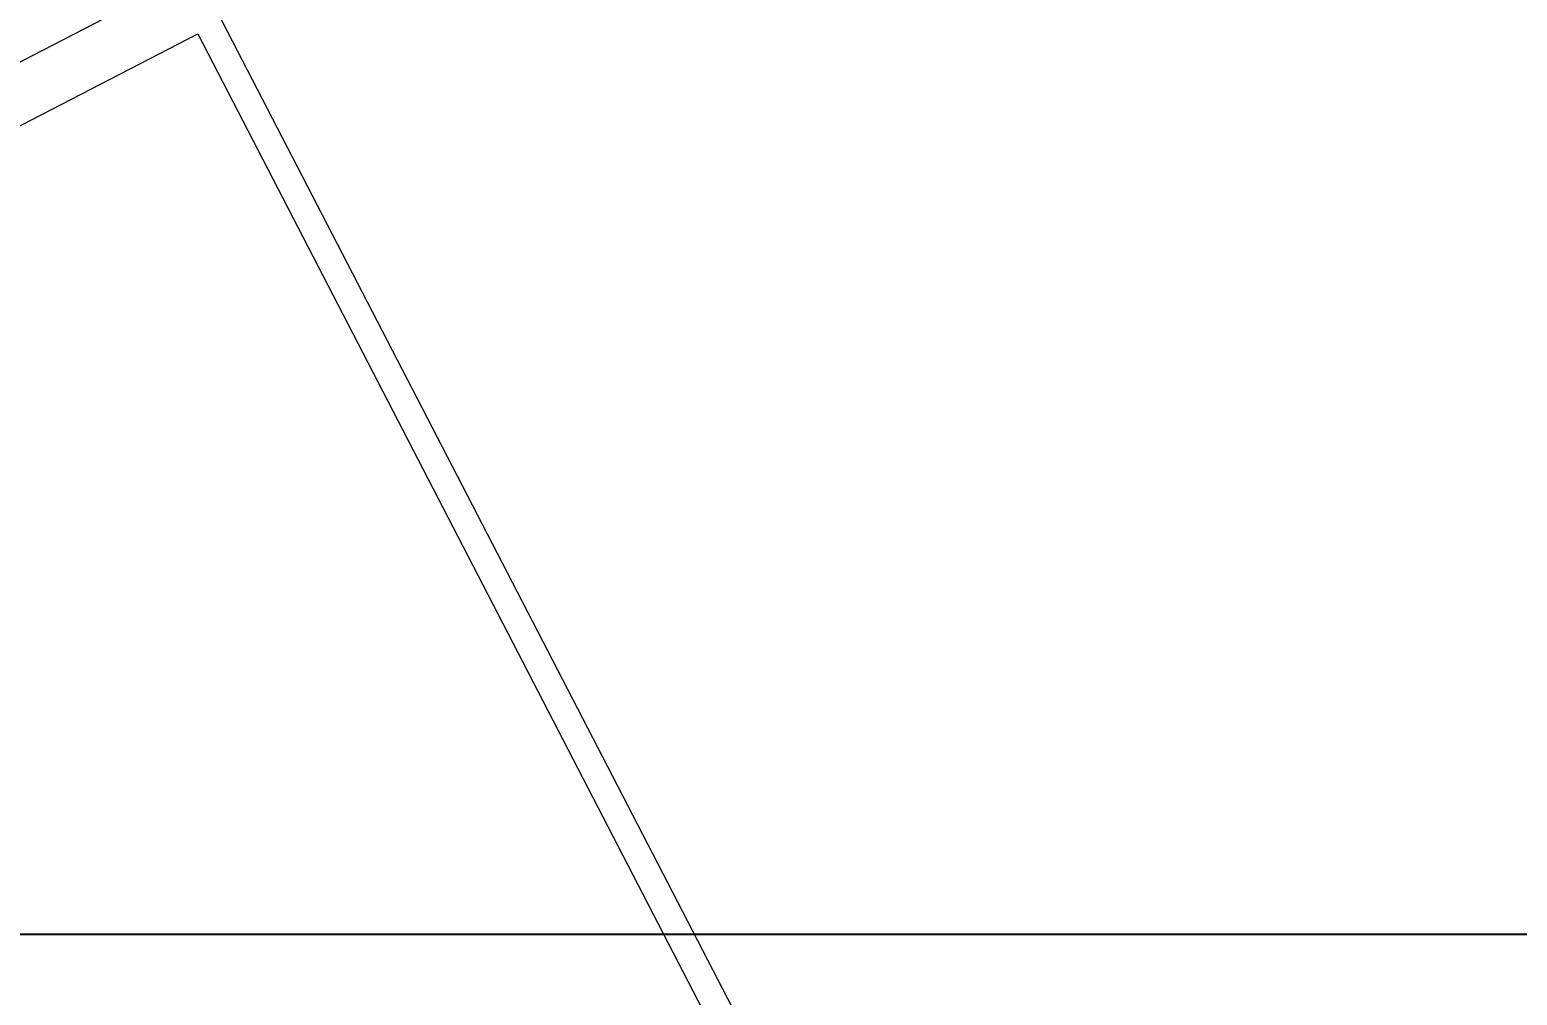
# Model space of a CAD drawing. Header units: millimetres. Extents: x -9318 to 9016603, y 0 to 838141.
# Drawn here: x 81662.9 to 81768.5, y 203003.6 to 203072.2 of the extents above; entities that cross this region are included whole.
import ezdxf
from ezdxf import colors
from ezdxf.entities.mleader import LeaderData, LeaderLine
from ezdxf.math import Vec2, Vec3

# ---------------------------------------------------------------- set-up
doc = ezdxf.new("R2010")
doc.units = ezdxf.units.MM
doc.linetypes.add('CENTER', pattern=[2, 1.25, -0.25, 0.25, -0.25])
doc.layers.add('АР_Перегородки витражные', color=152, linetype='Continuous', lineweight=13)
doc.styles.add('ISOCPEUR', font='isocpeur.ttf', dxfattribs={"width": 0.7})

# ---------------------------------------------------------------- blocks, each defined once
blk = doc.blocks.new('_DotSmall')
at = {"color": 8, "linetype": 'ByBlock', "const_width": 0.5}
blk.add_lwpolyline([(-0.0625, 0, 1), (0.0625, 0, 1)], format="xyb", close=True, dxfattribs=at)
blk = doc.blocks.new('стойка витр.')
at = {"color": 8, "lineweight": 0, "ltscale": 100, "transparency": 33554687}
for points in [[(-3.953589570330223, -35.65123370236688), (88.61521743849153, -0.5483364844694734)], [(89.18141896976158, 0.709483592720062), (67.18472618525266, 58.71630840156286)]]:
    blk.add_lwpolyline(points, dxfattribs=at)
blk.add_lwpolyline([(63.8117502759269, 56.26367979055794), (85.07351613373612, 0.1949089383633691), (10.63088292890461, -28.03438542609365), (-10.63088292890461, 28.03438542610093)], close=True, dxfattribs=at)
blk = doc.blocks.new('A$Cf7573d2c')
at = {"color": 8, "lineweight": 0, "ltscale": 100, "transparency": 33554687}
for points in [[(63.65112125000451, -69.92735530684877), (44.67507682216819, 27.23800458030018)], [(43.53086123534013, 28.00837216233776), (-17.35632301808801, 16.11732462419604)]]:
    blk.add_lwpolyline(points, dxfattribs=at)
blk.add_lwpolyline([(-15.50815186044201, 12.37879323330708), (43.34474334609695, 23.8725514558173), (58.60503199696541, -54.26656991802156), (-0.247863209573552, -65.76032814054633)], close=True, dxfattribs=at)
at = {"layer": 'АР_Перегородки витражные', "color": 8, "rotation": 80.28340479355269}
blk.add_blockref('стойка витр.', (29.17858439369593, -60.01344902928395), dxfattribs=at)
blk = doc.blocks.new('A$Cd39b9c29')
at = {"color": 8, "ltscale": 100, "rotation": 15.99619938090556}
blk.add_blockref('A$Cf7573d2c', (194.7143770353869, -6002.058359785675), dxfattribs=at)

msp = doc.modelspace()

# ---------------------------------------------------------------- linework, layer by layer
at = {"linetype": 'CENTER', "ltscale": 1000}
msp.add_line((51268.34037547815, 203007.9568499502), (134446.7424301973, 203007.9568499502), dxfattribs=at)
at = {"ltscale": 100}
msp.add_arc((78520.19516726409, 211898.1923125316), 8940.172386791677, 271.6912536728938, 356.3290814001565, dxfattribs=at)
at = {"lineweight": 18, "ltscale": 100}
for centre, radius, start, end in [((78511.92725295515, 211909.8533069849), 9144.28346907419, 272.8206375216794, 356.2887310665424), ((78519.59467545024, 211891.8636797834), 9778.654617052323, 272.592547965165, 356.6353913737287)]:
    msp.add_arc(centre, radius, start, end, dxfattribs=at)

# ---------------------------------------------------------------- block references
at = {"ltscale": 100, "rotation": 0.2999999999999647}
msp.add_blockref('A$Cd39b9c29', (81413.7803787745, 209037.8026706438), dxfattribs=at)

# ---------------------------------------------------------------- leaders
ml = msp.add_multileader_mtext('Standard')
ml.set_content('+13,200', color=8, style='ISOCPEUR')
ml.set_leader_properties(color=8, linetype='Continuous', lineweight=-1)
ml.set_arrow_properties(name='DOTSMALL')
ml.build(insert=Vec2(0, 0))
ml.multileader.update_dxf_attribs({"has_text_frame": 1, "text_left_attachment_type": 4, "text_right_attachment_type": 4, "dogleg_length": 100, "arrow_head_size": 180})
ctx = ml.context
ctx.base_point, ctx.char_height, ctx.arrow_head_size, ctx.landing_gap_size, ctx.plane_origin = Vec3(93068.62556947558, 826103.473130975), 250, 180, 50, Vec3(90907.41319940728, 825512.2275574898)
ctx.left_attachment, ctx.right_attachment = 4, 4
notes = []
notes.append((ctx, [(0, (0, 0, 0), (0, 0), (1, 0), 1, [])]))
ctx.mtext.insert, ctx.mtext.width, ctx.mtext.line_spacing_style, ctx.mtext.flow_direction = Vec3(93118.62556947558, 826436.8064643084), 852.6970314602484, 2, 5
ml = msp.add_multileader_mtext('Standard')
ml.set_content('+11,550', color=8, style='ISOCPEUR')
ml.set_leader_properties(color=8, linetype='Continuous', lineweight=-1)
ml.set_arrow_properties(name='DOTSMALL')
ml.build(insert=Vec2(0, 0))
ml.multileader.update_dxf_attribs({"has_text_frame": 1, "text_left_attachment_type": 4, "text_right_attachment_type": 4, "dogleg_length": 100, "arrow_head_size": 180})
ctx = ml.context
ctx.base_point, ctx.char_height, ctx.arrow_head_size, ctx.landing_gap_size, ctx.plane_origin = Vec3(88068.62556947558, 825358.473130975), 250, 180, 50, Vec3(85907.41319940728, 824767.2275574898)
ctx.left_attachment, ctx.right_attachment = 4, 4
notes.append((ctx, [(0, (0, 0, 0), (0, 0), (1, 0), 1, [])]))
ctx.mtext.insert, ctx.mtext.width, ctx.mtext.line_spacing_style, ctx.mtext.flow_direction = Vec3(88118.62556947558, 825691.8064643084), 852.6970314602484, 2, 5
ml = msp.add_multileader_mtext('Standard')
ml.set_content('+13,700', color=8, style='ISOCPEUR')
ml.set_leader_properties(color=8, linetype='Continuous', lineweight=-1)
ml.set_arrow_properties(name='DOTSMALL')
ml.build(insert=Vec2(0, 0))
ml.multileader.update_dxf_attribs({"has_text_frame": 1, "text_left_attachment_type": 4, "text_right_attachment_type": 4, "dogleg_length": 100, "arrow_head_size": 180})
ctx = ml.context
ctx.base_point, ctx.char_height, ctx.arrow_head_size, ctx.landing_gap_size, ctx.plane_origin = Vec3(118053.0701716996, 658154.3279681127), 250, 180, 50, Vec3(117803.7041394711, 657493.5059095523)
ctx.left_attachment, ctx.right_attachment = 4, 4
notes.append((ctx, [(0, (0, 0, 0), (0, 0), (1, 0), 1, [])]))
ctx.mtext.insert, ctx.mtext.width, ctx.mtext.line_spacing_style, ctx.mtext.flow_direction = Vec3(118103.0701716996, 658487.661301446), 852.6970314602484, 2, 5
ml = msp.add_multileader_mtext('Standard')
ml.set_content('+15,850', color=8, style='ISOCPEUR')
ml.set_leader_properties(color=8, linetype='Continuous', lineweight=-1)
ml.set_arrow_properties(name='DOTSMALL')
ml.build(insert=Vec2(0, 0))
ml.multileader.update_dxf_attribs({"has_text_frame": 1, "text_left_attachment_type": 4, "text_right_attachment_type": 4, "dogleg_length": 100, "arrow_head_size": 180})
ctx = ml.context
ctx.base_point, ctx.char_height, ctx.arrow_head_size, ctx.landing_gap_size, ctx.plane_origin = Vec3(116043.2934024676, 652621.2743915976), 250, 180, 50, Vec3(116522.4102328401, 649668.817626324)
ctx.left_attachment, ctx.right_attachment = 4, 4
notes.append((ctx, [(0, (0, 0, 0), (0, 0), (1, 0), 1, [])]))
ctx.mtext.insert, ctx.mtext.width, ctx.mtext.line_spacing_style, ctx.mtext.flow_direction = Vec3(116093.2934024676, 652954.607724931), 852.6970314602484, 2, 5
ml = msp.add_multileader_mtext('Standard')
ml.set_content('+9,800', color=8, style='ISOCPEUR')
ml.set_leader_properties(color=8, linetype='Continuous', lineweight=-1)
ml.set_arrow_properties(name='DOTSMALL')
ml.build(insert=Vec2(0, 0))
ml.multileader.update_dxf_attribs({"has_text_frame": 1, "text_left_attachment_type": 4, "text_right_attachment_type": 4, "dogleg_length": 100, "arrow_head_size": 180})
ctx = ml.context
ctx.base_point, ctx.char_height, ctx.arrow_head_size, ctx.landing_gap_size, ctx.plane_origin = Vec3(118053.0701716994, 538154.3279681127), 250, 180, 50, Vec3(117803.7041394708, 537493.5059095523)
ctx.left_attachment, ctx.right_attachment = 4, 4
notes.append((ctx, [(0, (0, 0, 0), (0, 0), (1, 0), 1, [])]))
ctx.mtext.insert, ctx.mtext.width, ctx.mtext.line_spacing_style, ctx.mtext.flow_direction = Vec3(118103.0701716994, 538487.661301446), 852.6970314602484, 2, 5
ml = msp.add_multileader_mtext('Standard')
ml.set_content('+11,750', color=8, style='ISOCPEUR')
ml.set_leader_properties(color=8, linetype='Continuous', lineweight=-1)
ml.set_arrow_properties(name='DOTSMALL')
ml.build(insert=Vec2(0, 0))
ml.multileader.update_dxf_attribs({"has_text_frame": 1, "text_left_attachment_type": 4, "text_right_attachment_type": 4, "dogleg_length": 100, "arrow_head_size": 180})
ctx = ml.context
ctx.base_point, ctx.char_height, ctx.arrow_head_size, ctx.landing_gap_size, ctx.plane_origin = Vec3(116043.2934024674, 532621.2743915976), 250, 180, 50, Vec3(116522.4102328399, 529668.817626324)
ctx.left_attachment, ctx.right_attachment = 4, 4
notes.append((ctx, [(0, (0, 0, 0), (0, 0), (1, 0), 1, [])]))
ctx.mtext.insert, ctx.mtext.width, ctx.mtext.line_spacing_style, ctx.mtext.flow_direction = Vec3(116093.2934024674, 532954.607724931), 852.6970314602484, 2, 5
ml = msp.add_multileader_mtext('Standard')
ml.set_content('+7,850', color=8, style='ISOCPEUR')
ml.set_leader_properties(color=8, linetype='Continuous', lineweight=-1)
ml.set_arrow_properties(name='DOTSMALL')
ml.build(insert=Vec2(0, 0))
ml.multileader.update_dxf_attribs({"has_text_frame": 1, "text_left_attachment_type": 4, "text_right_attachment_type": 4, "dogleg_length": 100, "arrow_head_size": 180})
ctx = ml.context
ctx.base_point, ctx.char_height, ctx.arrow_head_size, ctx.landing_gap_size, ctx.plane_origin = Vec3(82569.71048905759, 434646.780656813), 250, 180, 50, Vec3(82488.31703920837, 433379.2164646827)
ctx.left_attachment, ctx.right_attachment = 4, 4
notes.append((ctx, [(0, (0, 0, 0), (0, 0), (1, 0), 1, [])]))
ctx.mtext.insert, ctx.mtext.width, ctx.mtext.line_spacing_style, ctx.mtext.flow_direction = Vec3(82619.71048905759, 434980.1139901463), 595.567755797904, 2, 5
for ctx, leaders in notes:
    for number, flags, end, landing, length, lines in leaders:
        leader = LeaderData()
        leader.index, (leader.has_last_leader_line, leader.has_dogleg_vector, leader.attachment_direction) = number, flags
        leader.last_leader_point, leader.dogleg_vector, leader.dogleg_length = Vec3(end), Vec3(landing), length
        for number, points, colour, breaks in lines:
            line = LeaderLine()
            line.index, line.vertices, line.color, line.breaks = number, Vec3.list(points), colors.encode_raw_color(colour), breaks
            leader.lines.append(line)
        ctx.leaders.append(leader)

doc.saveas('drawing.dxf')
